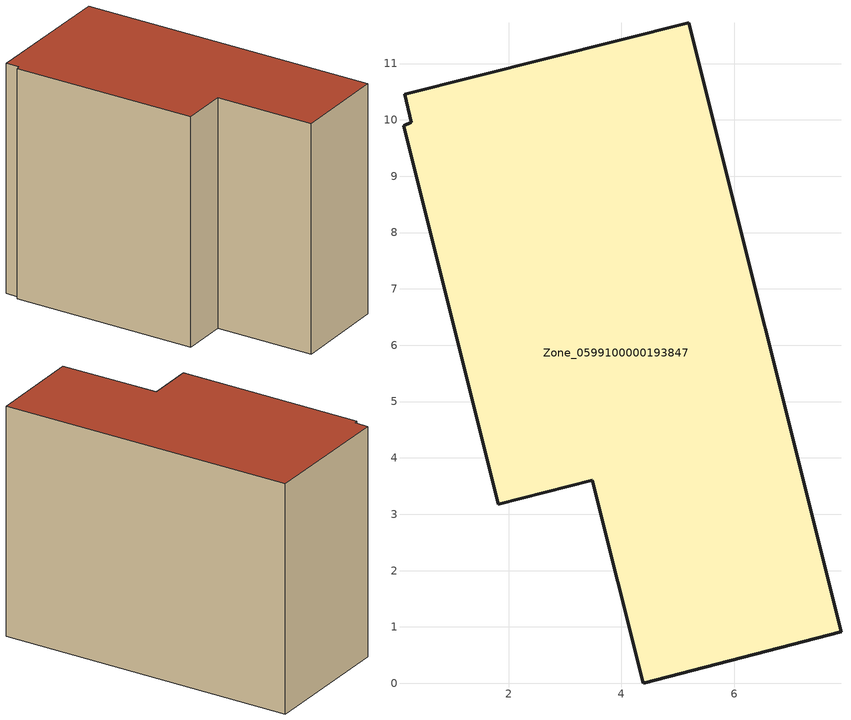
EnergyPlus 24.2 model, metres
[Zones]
Zone_0599100000193847
 floor ground (C_G): 0.27,9.96 0.15,10.46 5.19,11.72 7.9,0.91 4.38,0 3.48,3.61 1.81,3.18 0.13,9.9 z0
 wall outside (C_F): 7.9,0.91 5.19,11.72 0.15,10.46 0.27,9.96 0.13,9.9 1.81,3.18 3.48,3.61 4.38,0 7.9,0.91 z0:8.64
 roof outside (C_R): 0.15,10.46 0.27,9.96 0.13,9.9 1.81,3.18 3.48,3.61 4.38,0 7.9,0.91 5.19,11.72 z8.64
[BUILDING]
Pand.0599100000193847: North Axis=0; Terrain=City; Loads Convergence Tolerance Value=0.04; Temperature Convergence Tolerance Value=0.4; Solar Distribution=FullExterior; Maximum Number of Warmup Days=25; Minimum Number of Warmup Days=1
[Site:Location]
Rotterdam.The.Hague.AP_ZH_NLD Design_Conditions: Latitude=51.96; Longitude=4.45; Time Zone=1; Elevation=-4.5
[SITE:GROUNDTEMPERATURE:BUILDINGSURFACE]
18, 18, 18, 18, 18, 18, 18, 18, 18, 18, 18, 18
[MATERIAL] Thermal Absorptance=0.9; Solar Absorptance=0.7; Visible Absorptance=0.7
Name | Roughness | Thickness | Conductivity | Density | Specific Heat
G.TI.1992-2005 | MediumSmooth | 0.15 | 0.06 | 540 | 1210
F.TI.1992-2005 | Rough | 0.3 | 0.12 | 1920 | 840
R.TI.1992-2005 | MediumRough | 0.2 | 0.08 | 1500 | 1000
[CONSTRUCTION]
C_G: G.TI.1992-2005
C_F: F.TI.1992-2005
C_R: R.TI.1992-2005
[ZONE]
Zone_0599100000193847: Type=1; Multiplier=1; Ceiling Height=Autocalculate; Volume=Autocalculate; Floor Area=autocalculate; Part of Total Floor Area=Yes
[ZONEINFILTRATION:DESIGNFLOWRATE]
Infil_Zone_0599100000193847: Zone or ZoneList or Space or SpaceList=Zone_0599100000193847; Schedule=AlwaysOn; Design Flow Rate Calculation Method=Flow/Area; Flow Rate per Floor Area=0.0015; Constant Term Coefficient=1; Temperature Term Coefficient=0; Velocity Term Coefficient=0; Velocity Squared Term Coefficient=0
[HVACTEMPLATE:ZONE:IDEALLOADSAIRSYSTEM]
Zone_0599100000193847: Maximum Heating Supply Air Temperature=50; Minimum Cooling Supply Air Temperature=13; Maximum Heating Supply Air Humidity Ratio=0.0156; Minimum Cooling Supply Air Humidity Ratio=0.0077; Heating Limit=NoLimit; Cooling Limit=NoLimit; Dehumidification Control Type=ConstantSensibleHeatRatio; Cooling Sensible Heat Ratio=0.7; Dehumidification Setpoint=60; Humidification Control Type=None; Humidification Setpoint=30; Outdoor Air Method=None; Outdoor Air Flow Rate per Person=0.00944; Outdoor Air Flow Rate per Zone Floor Area=0; Outdoor Air Flow Rate per Zone=0; Demand Controlled Ventilation Type=None; Outdoor Air Economizer Type=NoEconomizer; Heat Recovery Type=None; Sensible Heat Recovery Effectiveness=0.7; Latent Heat Recovery Effectiveness=0.65
[ZONECONTROL:THERMOSTAT]
ThermostatControl_Zone_0599100000193847: Zone or ZoneList=Zone_0599100000193847; Control Type Schedule=DualSetpointControlType; Control 1=Thermostat_Zone_0599100000193847; Temperature Difference Between Cutout And Setpoint=0
[THERMOSTATSETPOINT:DUALSETPOINT]
Thermostat_Zone_0599100000193847: Heating Setpoint Temperature Schedule=HeatingSetpoint_Zone_0599100000193847; Cooling Setpoint Temperature Schedule=CoolingSetpoint_Zone_0599100000193847
[SCHEDULE:COMPACT]
HeatingSetpoint_Zone_0599100000193847: Through: 12/31, For: AllDays, Until: 24:00, 21
CoolingSetpoint_Zone_0599100000193847: Through: 12/31, For: AllDays, Until: 24:00, 24
DualSetpointControlType: Through: 12/31, For: AllDays, Until: 24:00, 4
AlwaysOn: Through: 12/31, For: AllDays, Until: 24:00, 1
